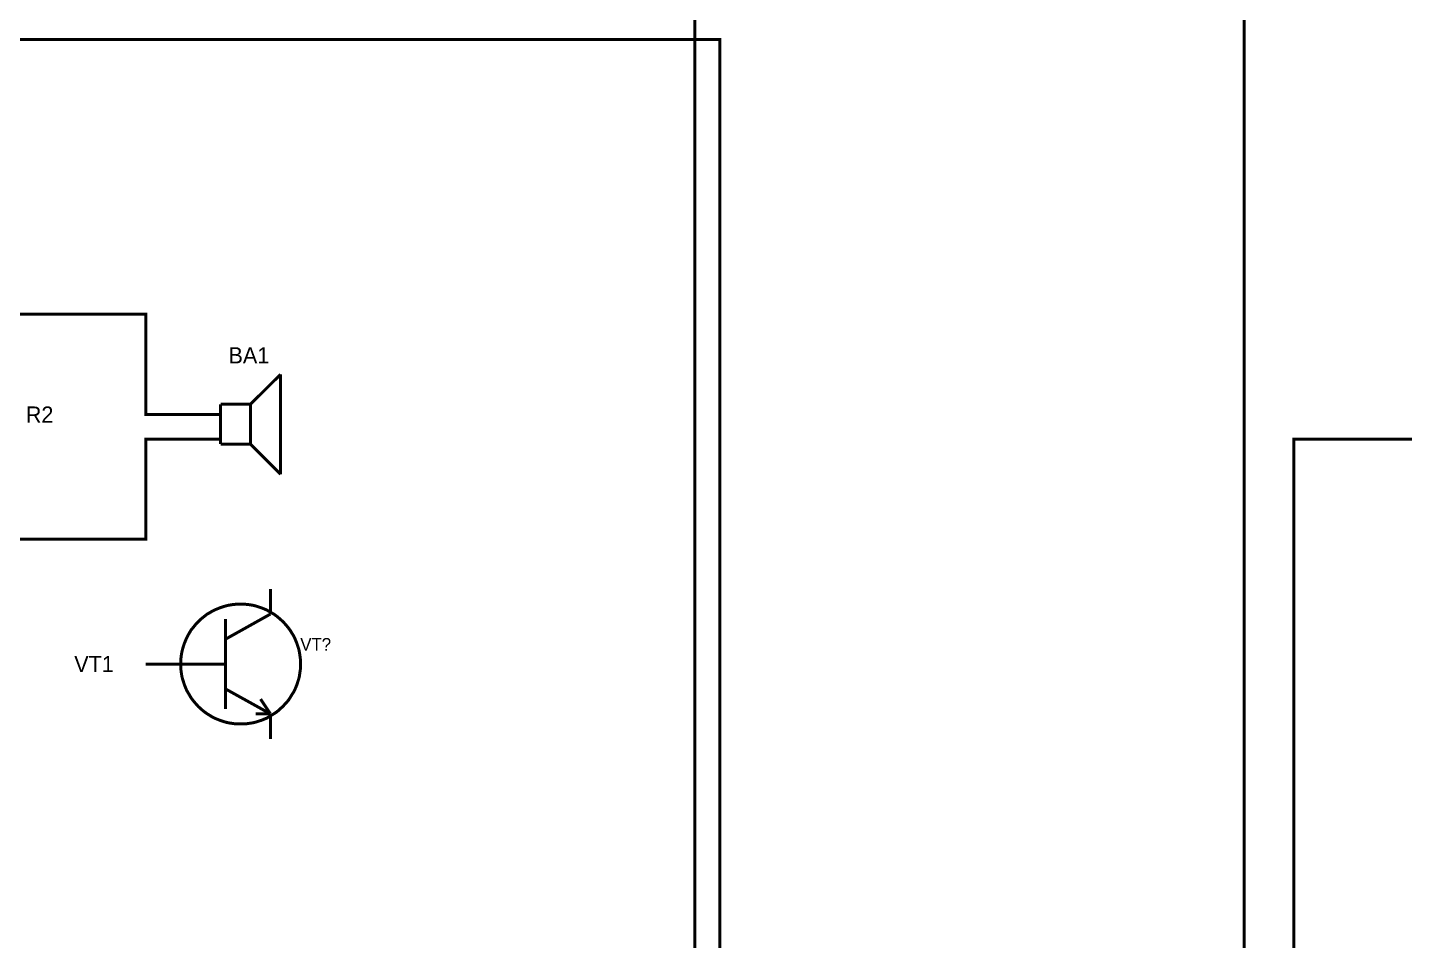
# Model space of a CAD drawing. Header units: millimetres. Extents: x 0 to 841, y 0 to 594.
# Drawn here: x 405.7 to 543.6, y 392.3 to 483.7 of the extents above; entities that cross this region are included whole.
import ezdxf

# ---------------------------------------------------------------- set-up
doc = ezdxf.new("R2010")
doc.units = ezdxf.units.MM
doc.layers.add('Sheet', color=255, linetype='Continuous')

msp = doc.modelspace()

# ---------------------------------------------------------------- linework, layer by layer
at = {"layer": 'Sheet', "const_width": 0.3}
for points in [[(250.02, 502.48), (305.02, 502.48), (305.02, 487.5), (472.51, 487.5), (472.51, 379.99), (455.02, 379.99)], [(560.01, 502.48), (527.51, 502.48), (527.51, 369.99), (455.02, 369.99)], [(250.02, 492.48), (302.51, 492.48), (302.51, 482.49), (475.01, 482.49), (475.01, 375), (455.02, 375)], [(422.52, 444.98), (417.51, 444.98), (417.51, 455), (402.51, 455), (402.51, 452.48)], [(431.01, 448.98), (428, 445.99)], [(431.01, 438.99), (431.01, 448.98)], [(425.01, 445.99), (425.01, 442)], [(428, 445.99), (425.01, 445.99)], [(428, 442), (428, 445.99)], [(425.01, 444.98), (422.52, 444.98)], [(402.51, 432.5), (417.51, 432.5), (417.51, 442.49), (422.52, 442.49)], [(425.01, 442.49), (422.52, 442.49)], [(425.01, 442), (428, 442)], [(428, 442), (431.01, 438.99)], [(585, 442.49), (532.5, 442.49), (532.5, 364.98), (455.02, 364.98)], [(430, 424.99), (430, 427.49)], [(421.02, 419.99), (421.02, 420.3), (421.04, 420.59), (421.08, 420.91), (421.13, 421.2), (421.2, 421.49), (421.29, 421.78), (421.38, 422.05), (421.49, 422.32), (421.6, 422.59), (421.74, 422.86), (421.89, 423.11), (422.03, 423.36), (422.21, 423.58), (422.39, 423.8), (422.57, 424.03), (422.77, 424.23), (422.97, 424.43), (423.19, 424.61), (423.42, 424.79), (423.64, 424.97), (423.89, 425.11), (424.14, 425.26), (424.41, 425.4), (424.68, 425.51), (424.95, 425.62), (425.22, 425.71), (425.51, 425.8), (425.8, 425.87), (426.09, 425.92), (426.41, 425.96), (426.7, 425.98), (427.01, 425.98)], [(427.01, 425.98), (426.7, 425.98), (426.41, 425.96), (426.09, 425.92), (425.8, 425.87), (425.51, 425.8), (425.22, 425.71), (424.95, 425.62), (424.68, 425.51), (424.41, 425.4), (424.14, 425.26), (423.89, 425.11), (423.64, 424.97), (423.42, 424.79), (423.19, 424.61), (422.97, 424.43), (422.77, 424.23), (422.57, 424.03), (422.39, 423.8), (422.21, 423.58), (422.03, 423.36), (421.89, 423.11), (421.74, 422.86), (421.6, 422.59), (421.49, 422.32), (421.38, 422.05), (421.29, 421.78), (421.2, 421.49), (421.13, 421.2), (421.08, 420.91), (421.04, 420.59), (421.02, 420.3), (421.02, 419.99)], [(427.01, 425.98), (427.33, 425.98), (427.62, 425.96), (427.93, 425.92), (428.23, 425.87), (428.52, 425.8), (428.79, 425.71), (429.08, 425.62), (429.35, 425.51), (429.62, 425.4), (429.86, 425.26), (430.11, 425.11), (430.36, 424.97), (430.61, 424.79), (430.83, 424.61), (431.03, 424.43), (431.26, 424.23), (431.44, 424.03), (431.64, 423.8), (431.82, 423.58), (431.98, 423.36), (432.13, 423.11), (432.29, 422.86), (432.43, 422.59), (432.54, 422.32), (432.65, 422.05), (432.74, 421.78), (432.83, 421.49), (432.9, 421.2), (432.94, 420.91), (432.99, 420.59), (433.01, 420.3), (433.01, 419.99)], [(433.01, 419.99), (433.01, 420.3), (432.99, 420.59), (432.94, 420.91), (432.9, 421.2), (432.83, 421.49), (432.74, 421.78), (432.65, 422.05), (432.54, 422.32), (432.43, 422.59), (432.29, 422.86), (432.13, 423.11), (431.98, 423.36), (431.82, 423.58), (431.64, 423.8), (431.44, 424.03), (431.26, 424.23), (431.03, 424.43), (430.83, 424.61), (430.61, 424.79), (430.36, 424.97), (430.11, 425.11), (429.86, 425.26), (429.62, 425.4), (429.35, 425.51), (429.08, 425.62), (428.79, 425.71), (428.52, 425.8), (428.23, 425.87), (427.93, 425.92), (427.62, 425.96), (427.33, 425.98), (427.01, 425.98)], [(425.51, 422.48), (430, 424.99)], [(425.51, 424.5), (425.51, 415.49)], [(421.02, 419.99), (417.51, 419.99)], [(427.01, 413.99), (426.7, 413.99), (426.41, 414.01), (426.09, 414.06), (425.8, 414.1), (425.51, 414.17), (425.22, 414.26), (424.95, 414.35), (424.68, 414.46), (424.41, 414.57), (424.14, 414.71), (423.89, 414.87), (423.64, 415.02), (423.42, 415.18), (423.19, 415.36), (422.97, 415.56), (422.77, 415.74), (422.57, 415.97), (422.39, 416.17), (422.21, 416.39), (422.03, 416.64), (421.89, 416.89), (421.74, 417.13), (421.6, 417.38), (421.49, 417.65), (421.38, 417.92), (421.29, 418.21), (421.2, 418.48), (421.13, 418.77), (421.08, 419.07), (421.04, 419.38), (421.02, 419.67), (421.02, 419.99)], [(421.02, 419.99), (421.02, 419.67), (421.04, 419.38), (421.08, 419.07), (421.13, 418.77), (421.2, 418.48), (421.29, 418.21), (421.38, 417.92), (421.49, 417.65), (421.6, 417.38), (421.74, 417.13), (421.89, 416.89), (422.03, 416.64), (422.21, 416.39), (422.39, 416.17), (422.57, 415.97), (422.77, 415.74), (422.97, 415.56), (423.19, 415.36), (423.42, 415.18), (423.64, 415.02), (423.89, 414.87), (424.14, 414.71), (424.41, 414.57), (424.68, 414.46), (424.95, 414.35), (425.22, 414.26), (425.51, 414.17), (425.8, 414.1), (426.09, 414.06), (426.41, 414.01), (426.7, 413.99), (427.01, 413.99)], [(425.51, 419.99), (421.02, 419.99)], [(433.01, 419.99), (433.01, 419.67), (432.99, 419.38), (432.94, 419.07), (432.9, 418.77), (432.83, 418.48), (432.74, 418.21), (432.65, 417.92), (432.54, 417.65), (432.43, 417.38), (432.29, 417.13), (432.13, 416.89), (431.98, 416.64), (431.82, 416.39), (431.64, 416.17), (431.44, 415.97), (431.26, 415.74), (431.03, 415.56), (430.83, 415.36), (430.61, 415.18), (430.36, 415.02), (430.11, 414.87), (429.86, 414.71), (429.62, 414.57), (429.35, 414.46), (429.08, 414.35), (428.79, 414.26), (428.52, 414.17), (428.23, 414.1), (427.93, 414.06), (427.62, 414.01), (427.33, 413.99), (427.01, 413.99)], [(427.01, 413.99), (427.33, 413.99), (427.62, 414.01), (427.93, 414.06), (428.23, 414.1), (428.52, 414.17), (428.79, 414.26), (429.08, 414.35), (429.35, 414.46), (429.62, 414.57), (429.86, 414.71), (430.11, 414.87), (430.36, 415.02), (430.61, 415.18), (430.83, 415.36), (431.03, 415.56), (431.26, 415.74), (431.44, 415.97), (431.64, 416.17), (431.82, 416.39), (431.98, 416.64), (432.13, 416.89), (432.29, 417.13), (432.43, 417.38), (432.54, 417.65), (432.65, 417.92), (432.74, 418.21), (432.83, 418.48), (432.9, 418.77), (432.94, 419.07), (432.99, 419.38), (433.01, 419.67), (433.01, 419.99)], [(433.01, 419.99), (433.01, 419.99), (433.01, 419.99), (433.01, 419.99), (433.01, 419.99), (433.01, 419.99), (433.01, 419.99), (433.01, 419.99), (433.01, 419.99), (433.01, 419.99), (433.01, 419.99), (433.01, 419.99), (433.01, 419.99), (433.01, 419.99), (433.01, 419.99), (433.01, 419.99), (433.01, 419.99), (433.01, 419.99), (433.01, 419.99), (433.01, 419.99), (433.01, 419.99), (433.01, 419.99), (433.01, 419.99), (433.01, 419.99), (433.01, 419.99), (433.01, 419.99), (433.01, 419.99), (433.01, 419.99), (433.01, 419.99), (433.01, 419.99), (433.01, 419.99), (433.01, 419.99), (433.01, 419.99)], [(425.51, 417.49), (430, 415)], [(430, 415), (429.01, 416.48)], [(430, 415), (428.52, 415)], [(430, 415), (430, 412.49)]]:
    msp.add_lwpolyline(points, dxfattribs=at)

# ---------------------------------------------------------------- texts
at = {"layer": 'Sheet'}
for s, height, p in [('BA1', 1.617, (425.8, 450.08)), ('R2', 1.617, (405.5, 444.15)), ('VT?', 1.258, (432.99, 421.33)), ('VT1', 1.617, (410.35, 419.18))]:
    msp.add_text(s, height=height, dxfattribs=at).set_placement(p)

doc.saveas('drawing.dxf')
